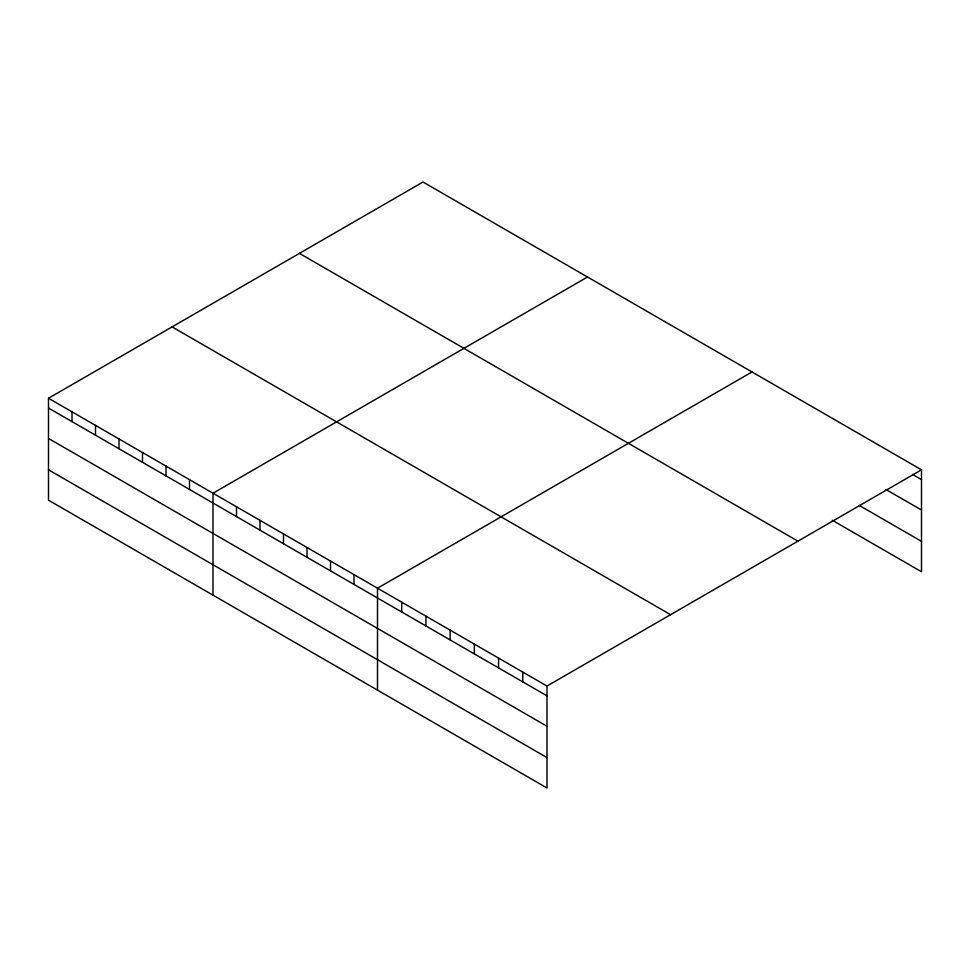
<?xml version="1.0" encoding="UTF-8"?>
<svg xmlns="http://www.w3.org/2000/svg" width="970" height="970" viewBox="0 0 970 970"><rect width="100%" height="100%" fill="white"/><g stroke="black" fill="none" stroke-linecap="round" stroke-linejoin="round"><path stroke-width="1.45" d="M546.983 726.251L546.983 686.045L48.5 398.246L48.5 500.18L546.983 787.979L546.983 726.251L48.5 438.452M832.296 520.259L921.5 571.754L921.5 469.82L423.017 182.02L48.5 398.246M587.517 276.996L213 493.221L213 595.156M752.017 371.959L377.5 588.196L377.5 690.131M546.983 686.045L921.5 469.82M912.576 474.463L921.5 479.616M885.816 489.426L921.5 510.026M859.056 505.297L921.5 541.345M299.427 253.376L797.91 541.163M172.09 326.89L670.573 614.689M48.5 408.043L546.983 695.842M48.5 469.783L546.983 757.57M522.769 672.064L522.769 681.861M498.556 658.084L498.556 667.881M474.342 644.104L474.342 653.901M450.128 630.124L450.128 639.921M425.915 616.144L425.915 625.953M401.713 602.164L401.713 611.973M354.001 574.628L354.001 584.425M330.503 561.06L330.503 570.857M306.993 547.492L306.993 557.289M283.495 533.924L283.495 543.721M259.996 520.356L259.996 530.154M236.498 506.789L236.498 516.586M189.502 479.653L189.502 489.45M166.003 466.085L166.003 475.882M142.505 452.517L142.505 462.314M118.995 438.949L118.995 448.746M95.496 425.381L95.496 435.178M71.998 411.813L71.998 421.611"/></g></svg>
